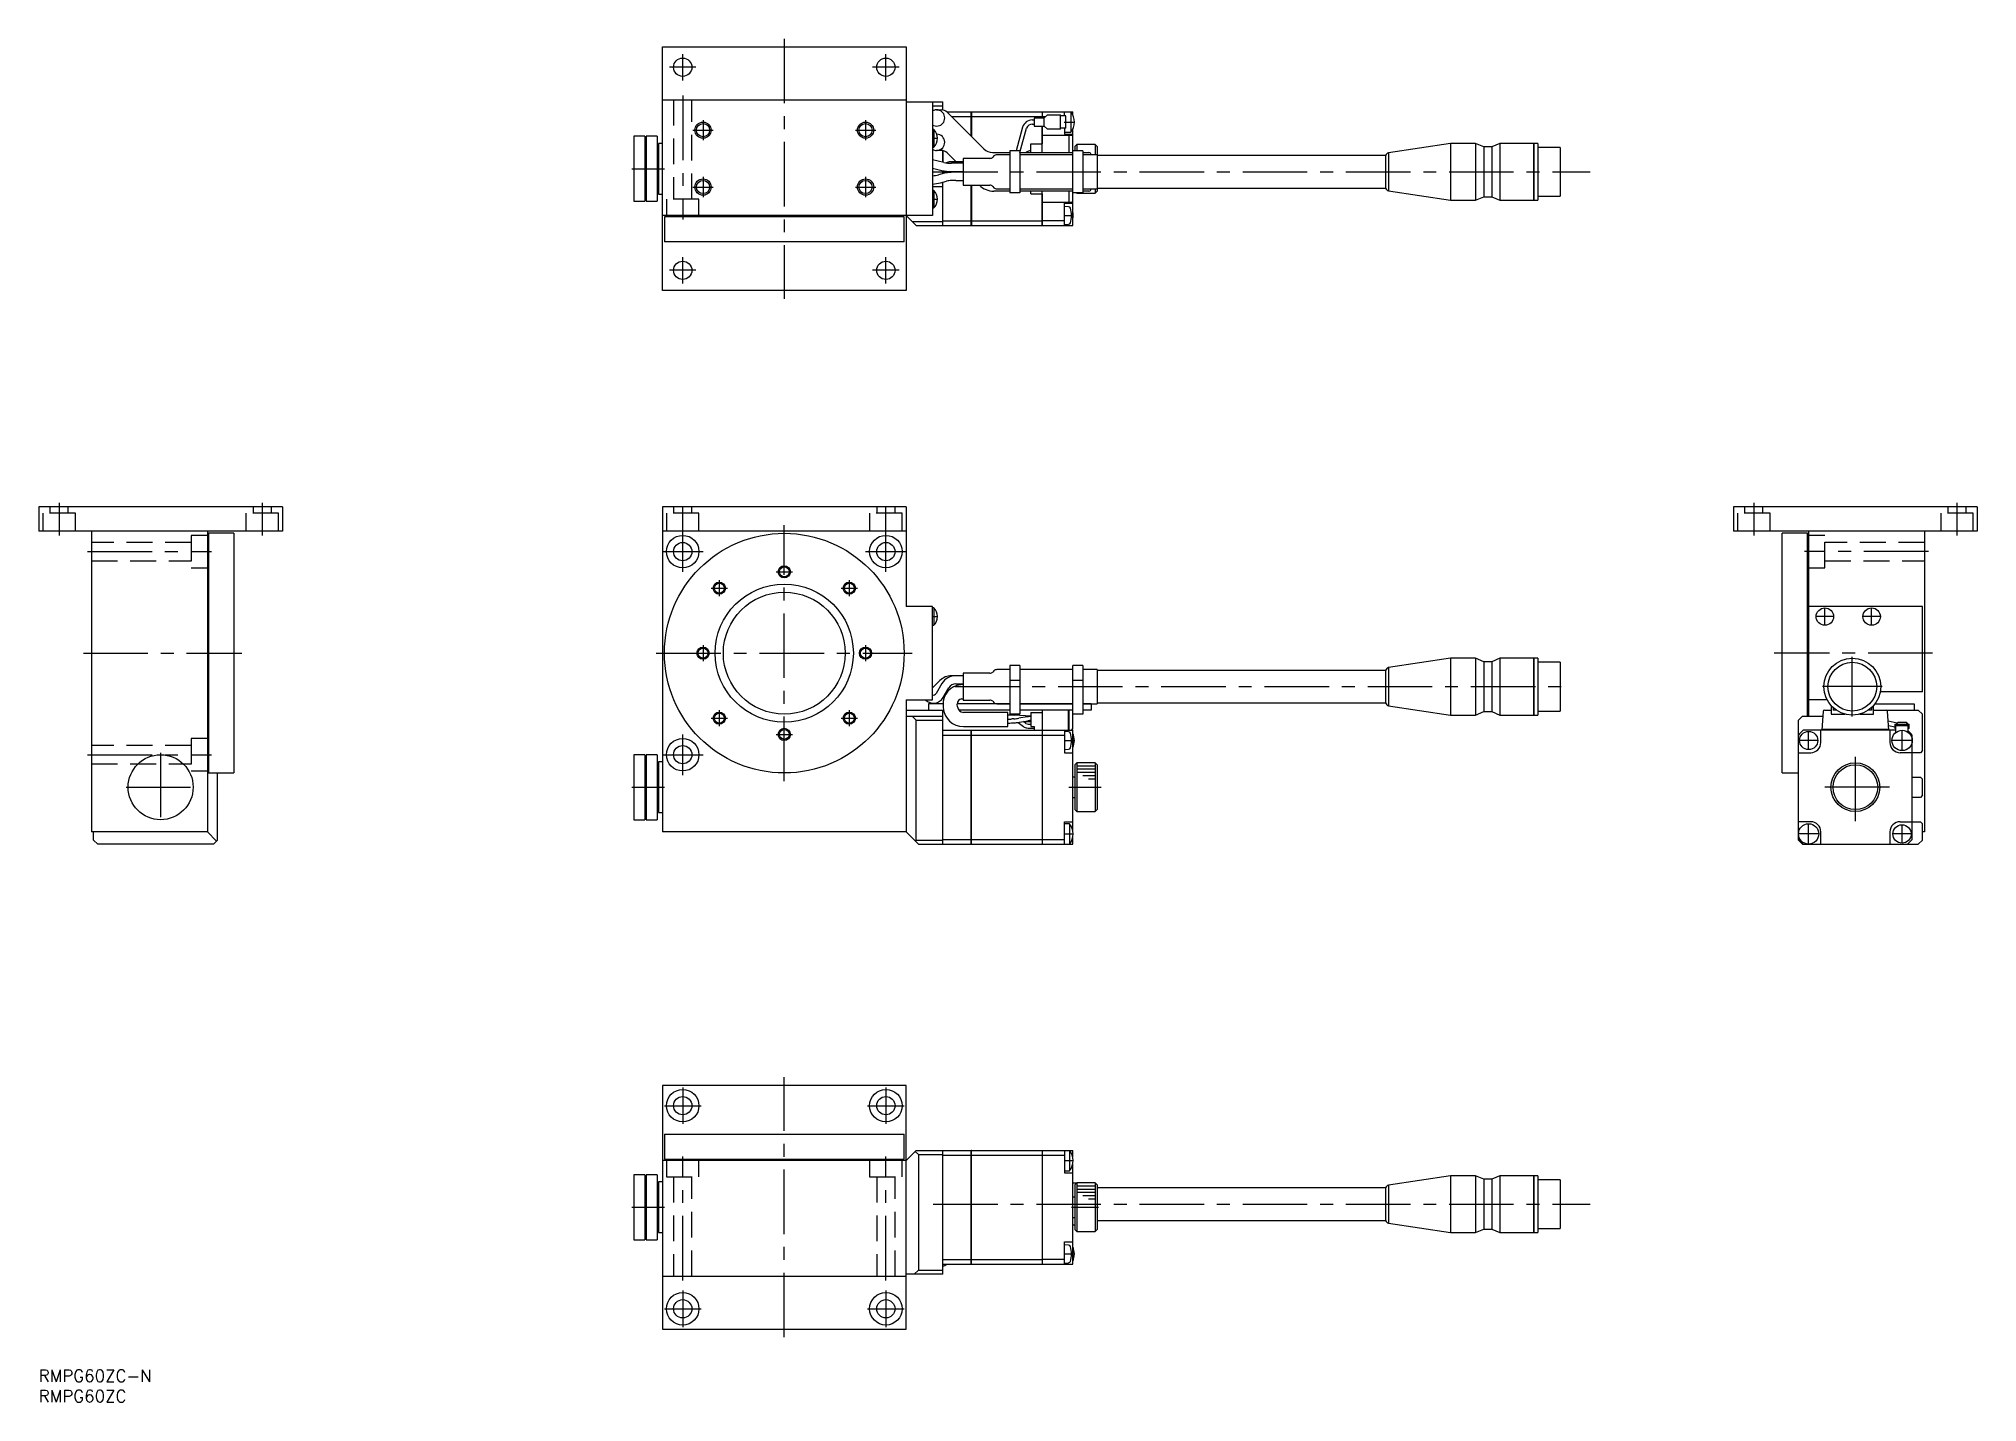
# Model space of a CAD drawing. Extents: x 0 to 477, y -8 to 328.
import ezdxf

# ---------------------------------------------------------------- set-up
doc = ezdxf.new("R2010")
doc.units = 0
doc.header["$LTSCALE"] = 0.5
doc.linetypes.add('CENTER', pattern=[50.8, 31.75, -6.35, 6.35, -6.35])
doc.linetypes.add('DASHED', pattern=[19.05, 12.7, -6.35])
for name, color, linetype in [('MSM_CENTER', 1, 'CENTER'), ('MSM_CONTINUOUS', 7, 'CONTINUOUS'), ('MSM_DASHED', 4, 'DASHED'), ('MSM_NARROW', 5, 'CONTINUOUS'), ('MSM_PART_NUMBER', 7, 'CONTINUOUS')]:
    doc.layers.add(name, color=color, linetype=linetype)
doc.styles.get("Standard").update_dxf_attribs({"font": 'txt.shx', "height": 3, "bigfont": 'bigfont.shx'})

# ---------------------------------------------------------------- blocks, each defined once
blk = doc.blocks.new('*U118')
at = {"layer": 'MSM_PART_NUMBER'}
blk.add_text('RMPG60ZC-N', height=3, dxfattribs=at).set_placement((0, -3))
blk = doc.blocks.new('*U119')
at = {"layer": 'MSM_PART_NUMBER'}
blk.add_text('RMPG60ZC', height=3, dxfattribs=at).set_placement((0, -8))

msp = doc.modelspace()

# ---------------------------------------------------------------- linework, layer by layer
at = {"layer": 'MSM_CENTER'}
for p, q in [((183.5, 327.64), (183.5, 263.64)), ((161.75, 320.64), (155.25, 320.64)), ((158.5, 317.39), (158.5, 323.89)), ((211.75, 320.64), (205.25, 320.64)), ((208.5, 317.39), (208.5, 323.89)), ((158.5, 313.64), (158.5, 283.14)), ((163.5, 307.64), (163.5, 302.64)), ((203.5, 307.64), (203.5, 302.64)), ((252.38, 307.14), (255.02, 307.14)), ((161, 305.14), (166, 305.14)), ((201, 305.14), (206, 305.14)), ((219.94, 303.14), (221.26, 303.14)), ((146, 295.64), (154, 295.64)), ((161, 291.14), (166, 291.14)), ((163.5, 293.64), (163.5, 288.64)), ((201, 291.14), (206, 291.14)), ((203.5, 293.64), (203.5, 288.64)), ((220.15, 294.89), (381.85, 294.89)), ((219.94, 288.14), (221.26, 288.14)), ((252.4, 284.14), (254.71, 284.14)), ((158.5, 267.39), (158.5, 273.89)), ((208.5, 267.39), (208.5, 273.89)), ((161.75, 270.64), (155.25, 270.64)), ((211.75, 270.64), (205.25, 270.64)), ((5, 213.4), (5, 205.4)), ((55, 213.4), (55, 205.4)), ((158.5, 196.4), (158.5, 213.4)), ((208.5, 196.4), (208.5, 213.4)), ((422.13, 213.4), (422.13, 205.4)), ((472.13, 213.4), (472.13, 205.4)), ((183.5, 144.9), (183.5, 207.9)), ((12, 201.4), (42.5, 201.4)), ((153.5, 201.4), (163.5, 201.4)), ((203.5, 201.4), (213.5, 201.4)), ((465.13, 201.4), (434.63, 201.4)), ((181.5, 196.4), (185.5, 196.4)), ((165.5, 192.4), (169.5, 192.4)), ((167.5, 194.4), (167.5, 190.4)), ((197.5, 192.4), (201.5, 192.4)), ((199.5, 194.4), (199.5, 190.4)), ((439.63, 183.25), (439.63, 187.55)), ((451.13, 183.25), (451.13, 187.55)), ((219.94, 185.4), (221.26, 185.4)), ((441.78, 185.4), (437.48, 185.4)), ((453.28, 185.4), (448.98, 185.4)), ((163.5, 178.4), (163.5, 174.4)), ((203.5, 178.4), (203.5, 174.4)), ((11, 176.4), (50, 176.4)), ((152, 176.4), (215, 176.4)), ((466.13, 176.4), (427.13, 176.4)), ((446.38, 160.8), (446.38, 175.5)), ((225.5, 168.15), (376.5, 168.15)), ((453.73, 168.15), (439.03, 168.15)), ((167.5, 162.4), (167.5, 158.4)), ((199.5, 162.4), (199.5, 158.4)), ((165.5, 160.4), (169.5, 160.4)), ((197.5, 160.4), (201.5, 160.4)), ((41.5, 157.26), (41.5, 152.54)), ((158.5, 146.4), (158.5, 156.4)), ((181.5, 156.4), (185.5, 156.4)), ((252.38, 154.9), (255.02, 154.9)), ((437.88, 154.9), (433.38, 154.9)), ((435.63, 152.65), (435.63, 157.15)), ((461.13, 154.9), (456.13, 154.9)), ((458.63, 152.4), (458.63, 157.4)), ((12, 151.4), (42.5, 151.4)), ((30, 151.9), (30, 134.9)), ((153.5, 151.4), (163.5, 151.4)), ((447.13, 135), (447.13, 151.8)), ((21.5, 143.4), (38.5, 143.4)), ((146, 143.4), (154, 143.4)), ((253.5, 143.4), (261.5, 143.4)), ((455.53, 143.4), (438.73, 143.4)), ((435.63, 129.4), (435.63, 134.4)), ((458.63, 129.65), (458.63, 134.15)), ((252.4, 131.9), (254.71, 131.9)), ((438.13, 131.9), (433.13, 131.9)), ((460.88, 131.9), (456.38, 131.9)), ((183.5, 8), (183.5, 72)), ((158.5, 69.5), (158.5, 60.5)), ((208.5, 69.5), (208.5, 60.5)), ((154, 65), (163, 65)), ((204, 65), (213, 65)), ((158.5, 22), (158.5, 52.5)), ((208.5, 22), (208.5, 52.5)), ((252.4, 51.5), (254.71, 51.5)), ((146, 40), (154, 40)), ((220.15, 40.75), (381.85, 40.75)), ((254.2, 40), (260.8, 40)), ((252.38, 28.5), (255.02, 28.5)), ((158.5, 19.5), (158.5, 10.5)), ((208.5, 19.5), (208.5, 10.5)), ((154, 15), (163, 15)), ((204, 15), (213, 15))]:
    msp.add_line(p, q, dxfattribs=at)
at = {"layer": 'MSM_CONTINUOUS'}
for p, q in [((153.5, 325.64), (213.5, 325.64)), ((153.5, 265.64), (153.5, 325.64)), ((213.5, 325.64), (213.5, 265.64)), ((153.5, 312.64), (213.5, 312.64)), ((213.5, 312.14), (222.5, 312.14)), ((220, 312.14), (220, 284.14)), ((220, 311.14), (222.5, 311.14)), ((221, 310.14), (222.17, 310.14)), ((222.5, 310.11), (222.5, 312.14)), ((223.5, 309.64), (229.5, 309.64)), ((223.59, 309.56), (232.62, 300.52)), ((224.66, 308.49), (229.5, 308.49)), ((229.5, 303.64), (229.5, 309.64)), ((229.55, 309.59), (229.5, 309.59)), ((229.55, 308.47), (229.5, 308.47)), ((229.55, 309.64), (229.55, 303.59)), ((229.55, 309.64), (246.95, 309.64)), ((229.55, 308.49), (246.95, 308.49)), ((242.17, 305.87), (240.58, 300.09)), ((241.5, 299.68), (243.14, 305.61)), ((245, 307.64), (244.53, 307.64)), ((244.53, 306.64), (245, 306.64)), ((245, 308.13), (245, 306.15)), ((247.5, 308.13), (245, 308.13)), ((245, 306.15), (247.5, 306.15)), ((246.95, 309.64), (246.95, 308.13)), ((246.95, 309.59), (247, 309.59)), ((246.95, 308.47), (247, 308.47)), ((246.95, 306.15), (246.95, 301.8)), ((247, 309.64), (247, 308.13)), ((247, 309.64), (254.5, 309.64)), ((247, 308.49), (247.85, 308.49)), ((247, 299.64), (247, 306.15)), ((248.25, 308.89), (247.5, 308.14)), ((247.5, 306.15), (247.5, 308.14)), ((247.5, 306.15), (248.25, 305.4)), ((248.25, 308.89), (251.5, 308.89)), ((251.5, 305.4), (248.25, 305.4)), ((251.5, 305.4), (251.5, 308.89)), ((252.8, 308.64), (251.5, 308.64)), ((252.8, 305.64), (251.5, 305.64)), ((252.5, 308.64), (252.5, 309.64)), ((252.5, 305.64), (252.5, 304.14)), ((252.8, 305.64), (252.8, 308.64)), ((254.02, 309.64), (254.02, 304.64)), ((254.5, 308.88), (254.5, 309.64)), ((254.5, 281.64), (254.5, 305.4)), ((146.5, 303.64), (146.5, 287.64)), ((149.2, 303.64), (146.5, 303.64)), ((149.2, 303.64), (149.2, 287.64)), ((149.5, 303.64), (149.5, 287.64)), ((152.2, 303.64), (149.5, 303.64)), ((152.2, 303.64), (152.2, 287.64)), ((152.5, 301.89), (152.5, 289.39)), ((153.5, 301.89), (152.5, 301.89)), ((220.29, 305.29), (220, 305.29)), ((220, 300.99), (220.29, 300.99)), ((220.29, 305.29), (220.29, 300.99)), ((244.2, 301.8), (247, 301.8)), ((244.2, 299.64), (244.2, 301.8)), ((247, 303.89), (253.5, 303.89)), ((252.5, 304.64), (254.02, 304.64)), ((252.5, 304.14), (254.5, 304.14)), ((253.5, 303.89), (253.5, 299.64)), ((253.55, 303.84), (253.5, 303.84)), ((253.55, 303.89), (253.55, 299.64)), ((253.55, 303.89), (254.3, 303.89)), ((254.3, 303.89), (254.3, 303.87)), ((254.3, 303.87), (254.5, 303.87)), ((255.5, 301.64), (255, 301.14)), ((255, 301.14), (255, 300.09)), ((260, 301.64), (255.5, 301.64)), ((255.5, 301.64), (255.5, 300.09)), ((260.5, 301.14), (260, 301.64)), ((260, 301.64), (260, 299.09)), ((260.5, 301.14), (260.5, 290.14)), ((347.45, 301.89), (332.22, 299.58)), ((353.65, 301.89), (347.45, 301.89)), ((347.45, 301.89), (347.45, 287.89)), ((355.65, 301.04), (353.65, 301.89)), ((353.65, 301.89), (353.65, 287.89)), ((357.65, 301.04), (355.65, 301.04)), ((355.65, 301.04), (355.65, 288.74)), ((359.65, 301.89), (357.65, 301.04)), ((357.65, 301.04), (357.65, 288.74)), ((367.91, 301.89), (359.65, 301.89)), ((359.65, 301.89), (359.65, 287.89)), ((367.96, 301.84), (367.91, 301.89)), ((367.91, 301.89), (367.91, 287.89)), ((368.96, 301.89), (367.96, 301.89)), ((367.96, 301.89), (367.96, 287.89)), ((368.96, 301.89), (368.96, 287.89)), ((374.5, 300.89), (368.96, 300.89)), ((374.5, 300.89), (374.5, 288.89)), ((149.5, 299.64), (149.2, 299.64)), ((152.5, 299.64), (152.2, 299.64)), ((222.75, 297.17), (220, 297.84)), ((222.17, 300.14), (221, 300.14)), ((222.5, 297.23), (222.5, 300.11)), ((222.55, 300.1), (222.55, 297.22)), ((225.77, 297.37), (223.59, 299.56)), ((227.5, 297.37), (224.34, 297.37)), ((227.5, 296.99), (224.64, 296.99)), ((234.09, 298.19), (227.5, 298.19)), ((227.5, 298.19), (227.5, 291.59)), ((234.74, 299.64), (239, 299.64)), ((235.11, 298.8), (234.79, 298.48)), ((239, 299.09), (235.82, 299.09)), ((239, 300.09), (239, 289.69)), ((241.5, 300.09), (239, 300.09)), ((241.5, 300.09), (241.5, 289.69)), ((241.5, 299.64), (254.5, 299.64)), ((254.5, 299.09), (241.5, 299.09)), ((257, 300.09), (254.5, 300.09)), ((257, 300.09), (257, 289.69)), ((257, 299.64), (258.5, 299.64)), ((260.5, 299.09), (257, 299.09)), ((259, 299.14), (259, 299.09)), ((331.5, 298.89), (260.5, 298.89)), ((331.5, 298.89), (331.5, 290.89)), ((332.22, 299.58), (332.22, 290.21)), ((149.2, 291.64), (149.5, 291.64)), ((152.2, 291.64), (152.5, 291.64)), ((220, 295.78), (222.28, 295.23)), ((220, 291.31), (222.5, 291.31)), ((222.91, 294.53), (221.47, 294.15)), ((221.99, 292.21), (223.43, 292.6)), ((222.5, 294.42), (222.5, 295.18)), ((222.5, 281.64), (222.5, 292.35)), ((222.55, 295.17), (222.55, 294.43)), ((222.55, 281.64), (222.55, 292.36)), ((224.64, 294.99), (227.5, 294.99)), ((227.5, 294.79), (225.73, 294.79)), ((225.73, 292.79), (227.5, 292.79)), ((227.5, 291.59), (234.09, 291.59)), ((229.5, 281.64), (229.5, 291.59)), ((229.55, 291.59), (229.55, 281.64)), ((234.79, 291.3), (235.11, 290.98)), ((146.5, 287.64), (149.2, 287.64)), ((149.5, 287.64), (152.2, 287.64)), ((152.5, 289.39), (153.5, 289.39)), ((220.29, 290.29), (220, 290.29)), ((220.29, 290.29), (220.29, 285.99)), ((239, 290.14), (235.07, 290.14)), ((235.82, 290.69), (239, 290.69)), ((241.5, 289.69), (239, 289.69)), ((241.5, 290.69), (254.5, 290.69)), ((254.5, 290.14), (241.5, 290.14)), ((244.2, 289.49), (244.2, 290.14)), ((244.2, 289.49), (247, 289.49)), ((246.95, 289.49), (246.95, 281.64)), ((247, 281.64), (247, 290.14)), ((247, 287.39), (253.5, 287.39)), ((252.5, 281.64), (252.5, 287.14)), ((252.5, 287.14), (254.5, 287.14)), ((253.49, 286.3), (252.5, 286.39)), ((253.5, 290.14), (253.5, 287.39)), ((253.55, 287.44), (253.5, 287.44)), ((253.55, 290.14), (253.55, 287.39)), ((253.55, 287.39), (254.3, 287.39)), ((254.3, 287.41), (254.3, 287.39)), ((254.5, 287.41), (254.3, 287.41)), ((257, 289.69), (254.5, 289.69)), ((255.45, 289.69), (255.5, 289.64)), ((255.5, 289.69), (255.5, 289.64)), ((255.5, 289.64), (260, 289.64)), ((257, 290.69), (260.5, 290.69)), ((258.5, 290.14), (257, 290.14)), ((259, 290.69), (259, 290.64)), ((260, 290.69), (260, 289.64)), ((260, 289.64), (260.5, 290.14)), ((260.5, 290.89), (331.5, 290.89)), ((332.22, 290.21), (347.45, 287.89)), ((347.45, 287.89), (353.65, 287.89)), ((353.65, 287.89), (355.65, 288.74)), ((355.65, 288.74), (357.65, 288.74)), ((357.65, 288.74), (359.65, 287.89)), ((359.65, 287.89), (367.91, 287.89)), ((367.91, 287.89), (367.96, 287.94)), ((367.96, 287.89), (368.96, 287.89)), ((368.96, 288.89), (374.5, 288.89)), ((220, 284.14), (153.5, 284.14)), ((213, 283.84), (154, 283.84)), ((154, 283.84), (154, 277.64)), ((156, 284.14), (156, 283.84)), ((211, 283.84), (211, 284.14)), ((213, 277.64), (213, 283.84)), ((213.5, 284.14), (216, 281.64)), ((215, 282.64), (222.5, 282.64)), ((216, 281.64), (222.5, 281.64)), ((220, 285.99), (220.29, 285.99)), ((222.55, 282.82), (222.5, 282.82)), ((222.55, 281.69), (222.5, 281.69)), ((222.55, 282.8), (229.5, 282.8)), ((222.55, 281.64), (229.5, 281.64)), ((229.55, 282.82), (229.5, 282.82)), ((229.55, 281.69), (229.5, 281.69)), ((229.55, 282.8), (246.95, 282.8)), ((229.55, 281.64), (246.95, 281.64)), ((246.95, 282.82), (247, 282.82)), ((246.95, 281.69), (247, 281.69)), ((252.5, 282.8), (247, 282.8)), ((247, 281.64), (254.5, 281.64)), ((252.5, 281.89), (253.49, 281.98)), ((213, 277.64), (154, 277.64)), ((213.5, 265.64), (153.5, 265.64)), ((60, 212.4), (0, 212.4)), ((0, 212.4), (0, 206.4)), ((60, 212.4), (60, 206.4)), ((153.5, 212.4), (153.5, 132.4)), ((213.5, 212.4), (153.5, 212.4)), ((213.5, 212.4), (213.5, 187.9)), ((477.13, 212.4), (417.13, 212.4)), ((417.13, 212.4), (417.13, 206.4)), ((477.13, 212.4), (477.13, 206.4)), ((60, 206.4), (0, 206.4)), ((13, 206.4), (13, 132.4)), ((41.5, 206.4), (41.5, 132.4)), ((48, 205.9), (41.8, 205.9)), ((41.8, 205.9), (41.8, 146.9)), ((48, 205.9), (48, 146.9)), ((213.5, 206.4), (153.5, 206.4)), ((477.13, 206.4), (417.13, 206.4)), ((429.13, 146.9), (429.13, 205.9)), ((435.33, 205.9), (429.13, 205.9)), ((435.33, 160.9), (435.33, 205.9)), ((435.63, 206.4), (435.63, 160.9)), ((464.13, 206.4), (464.13, 132.4)), ((41.8, 203.9), (41.5, 203.9)), ((435.63, 203.9), (435.33, 203.9)), ((220, 187.9), (213.5, 187.9)), ((220, 164.9), (220, 187.9)), ((220.29, 187.55), (220, 187.55)), ((220.29, 187.55), (220.29, 183.25)), ((463.63, 187.9), (435.63, 187.9)), ((463.63, 166.9), (463.63, 187.9)), ((220, 183.25), (220.29, 183.25)), ((235.11, 172.06), (234.79, 171.74)), ((239, 172.35), (235.82, 172.35)), ((241.5, 173.35), (239, 173.35)), ((239, 173.35), (239, 161.4)), ((241.5, 173.35), (241.5, 161.4)), ((254.5, 172.35), (241.5, 172.35)), ((257, 173.35), (254.5, 173.35)), ((254.5, 157.7), (254.5, 173.35)), ((257, 173.35), (257, 161.4)), ((260.5, 172.35), (257, 172.35)), ((260.5, 172.35), (260.5, 163.95)), ((331.5, 172.15), (260.5, 172.15)), ((331.5, 172.15), (331.5, 164.15)), ((347.45, 175.15), (332.22, 172.83)), ((332.22, 172.83), (332.22, 163.46)), ((353.65, 175.15), (347.45, 175.15)), ((347.45, 175.15), (347.45, 161.15)), ((355.65, 174.3), (353.65, 175.15)), ((353.65, 175.15), (353.65, 161.15)), ((357.65, 174.3), (355.65, 174.3)), ((355.65, 174.3), (355.65, 162)), ((359.65, 175.15), (357.65, 174.3)), ((357.65, 174.3), (357.65, 162)), ((359.65, 175.15), (359.65, 161.15)), ((367.91, 175.15), (359.65, 175.15)), ((367.96, 175.1), (367.91, 175.15)), ((367.91, 175.15), (367.91, 161.15)), ((367.96, 175.15), (367.96, 161.15)), ((368.96, 175.15), (367.96, 175.15)), ((368.96, 175.15), (368.96, 161.15)), ((374.5, 174.15), (368.96, 174.15)), ((374.5, 174.15), (374.5, 162.15)), ((221.81, 169.68), (220, 167.85)), ((222.31, 168.9), (220.87, 166.46)), ((222.59, 165.45), (224.03, 167.89)), ((227.5, 170.85), (224.64, 170.85)), ((225.73, 168.85), (227.5, 168.85)), ((227.5, 168.65), (226.93, 168.61)), ((227.5, 171.45), (227.5, 164.85)), ((234.09, 171.45), (227.5, 171.45)), ((241.5, 169.64), (239, 169.64)), ((257, 169.64), (254.5, 169.64)), ((213.5, 164.9), (213.5, 132.4)), ((213.5, 164.9), (220, 164.9)), ((213.5, 162.4), (222.71, 162.4)), ((222.59, 163.9), (219, 163.9)), ((219, 163.9), (219, 162.4)), ((222.5, 129.4), (222.5, 162.4)), ((222.6, 163.63), (222.64, 162.99)), ((239, 163.9), (226.09, 163.9)), ((226.13, 163.21), (226.09, 163.85)), ((239, 162.4), (226.44, 162.4)), ((227.2, 165.12), (227.5, 165.14)), ((227.5, 164.85), (234.09, 164.85)), ((234.79, 164.56), (235.11, 164.24)), ((235.82, 163.95), (239, 163.95)), ((241.5, 163.95), (254.5, 163.95)), ((254.5, 163.9), (241.5, 163.9)), ((253.49, 162.4), (241.5, 162.4)), ((247, 162.4), (247, 129.4)), ((253.49, 157.4), (253.49, 162.4)), ((253.5, 162.39), (253.49, 162.39)), ((254.5, 162.4), (253.5, 162.4)), ((253.5, 162.4), (253.5, 157.4)), ((257, 163.95), (260.5, 163.95)), ((259, 163.9), (257, 163.9)), ((259, 162.4), (257, 162.4)), ((259, 163.9), (259, 162.4)), ((260.5, 164.15), (331.5, 164.15)), ((332.22, 163.46), (347.45, 161.15)), ((440.18, 164.9), (435.63, 164.9)), ((439.51, 162.4), (441.18, 162.4)), ((441.18, 163.46), (441.18, 161.4)), ((441.63, 163.01), (441.63, 162.4)), ((442.38, 162.4), (441.63, 162.4)), ((451.13, 162.4), (450.37, 162.4)), ((451.13, 163.01), (451.13, 162.4)), ((451.58, 161.4), (451.58, 163.46)), ((451.58, 162.4), (462.63, 162.4)), ((451.94, 163.9), (461.63, 163.9)), ((463.63, 166.9), (453.26, 166.9)), ((461.63, 163.9), (461.63, 162.4)), ((462.63, 162.4), (463.63, 161.4)), ((213.5, 160.9), (222.5, 160.9)), ((215, 160.9), (216, 159.9)), ((216, 159.9), (222.5, 159.9)), ((216, 130.4), (216, 159.9)), ((238.5, 161.83), (227.6, 161.83)), ((227.6, 158.33), (238.5, 158.33)), ((238.5, 158.33), (238.5, 161.83)), ((239.51, 161.14), (238.5, 161.14)), ((239.52, 161.12), (238.5, 161.12)), ((238.5, 160.15), (238.55, 160.15)), ((238.5, 159.19), (238.55, 159.19)), ((241.5, 161.4), (239, 161.4)), ((240.01, 160.23), (239.52, 160.19)), ((244.2, 160.87), (240.14, 161.1)), ((241.07, 159.34), (242.34, 158.32)), ((243.27, 160.71), (241.21, 160.37)), ((241.37, 159.39), (243.43, 159.72)), ((242.97, 159.1), (242.4, 159.55)), ((242.57, 159.58), (244.2, 159.58)), ((244.2, 161.8), (247, 161.8)), ((244.2, 161.8), (244.2, 158.35)), ((244.2, 158.35), (245, 158.35)), ((244.53, 157.9), (245, 157.9)), ((245, 158.35), (245, 157.4)), ((254.3, 157.7), (254.3, 157.4)), ((254.5, 157.7), (254.3, 157.7)), ((257, 161.4), (254.5, 161.4)), ((347.45, 161.15), (353.65, 161.15)), ((353.65, 161.15), (355.65, 162)), ((355.65, 162), (357.65, 162)), ((357.65, 162), (359.65, 161.15)), ((359.65, 161.15), (367.91, 161.15)), ((367.91, 161.15), (367.96, 161.2)), ((367.96, 161.15), (368.96, 161.15)), ((368.96, 162.15), (374.5, 162.15)), ((433.13, 159.9), (434.13, 160.9)), ((433.13, 130.4), (433.13, 159.9)), ((434.13, 160.9), (439.12, 160.9)), ((439.21, 162.12), (438.88, 157.4)), ((438.9, 157.7), (455.36, 157.7)), ((441.18, 161.4), (444.52, 161.4)), ((448.23, 161.4), (451.58, 161.4)), ((455.38, 157.4), (455.05, 162.12)), ((457.46, 159.17), (455.22, 159.67)), ((455.29, 158.63), (456.88, 158.27)), ((456.88, 158.9), (456.88, 157.9)), ((456.88, 158.9), (460.37, 158.9)), ((456.88, 157.9), (457.13, 157.9)), ((457.13, 156.9), (457.13, 158.6)), ((457.13, 158.6), (460.13, 158.6)), ((457.63, 159.4), (459.62, 159.4)), ((460.13, 156.9), (460.13, 158.6)), ((460.13, 157.9), (460.37, 157.9)), ((460.37, 157.9), (460.37, 158.9)), ((463.63, 152.4), (463.63, 161.4)), ((222.55, 157.35), (222.5, 157.35)), ((222.55, 156.22), (222.5, 156.22)), ((222.55, 129.4), (222.55, 157.4)), ((222.55, 157.4), (229.5, 157.4)), ((222.55, 156.24), (229.5, 156.24)), ((229.5, 129.4), (229.5, 157.4)), ((229.55, 157.35), (229.5, 157.35)), ((229.55, 156.22), (229.5, 156.22)), ((229.55, 157.4), (254.5, 157.4)), ((229.55, 129.4), (229.55, 157.4)), ((229.55, 156.24), (246.95, 156.24)), ((246.95, 157.4), (246.95, 129.4)), ((246.95, 157.35), (247, 157.35)), ((246.95, 156.22), (247, 156.22)), ((247, 156.24), (252.5, 156.24)), ((252.5, 157.4), (252.5, 151.9)), ((253.49, 157.06), (252.5, 157.15)), ((252.5, 152.65), (253.49, 152.73)), ((254.5, 132.79), (254.5, 157.4)), ((457.13, 157.4), (434.28, 157.4)), ((438.63, 154.4), (438.63, 157.4)), ((455.63, 157.4), (455.63, 154.4)), ((461.13, 130.55), (461.13, 156.24)), ((41.5, 148.9), (41.8, 148.9)), ((146.5, 151.4), (146.5, 135.4)), ((149.2, 151.4), (146.5, 151.4)), ((149.2, 151.4), (149.2, 135.4)), ((149.5, 151.4), (149.5, 135.4)), ((152.2, 151.4), (149.5, 151.4)), ((152.2, 151.4), (152.2, 135.4)), ((152.5, 149.65), (152.5, 137.15)), ((153.5, 149.65), (152.5, 149.65)), ((252.5, 151.9), (254.5, 151.9)), ((255.5, 149.4), (255, 148.9)), ((255, 148.9), (255, 137.9)), ((255.5, 149.4), (255.5, 137.4)), ((260, 149.4), (255.5, 149.4)), ((260.5, 148.9), (260, 149.4)), ((260, 149.4), (260, 137.4)), ((260.5, 148.9), (260.5, 137.9)), ((433.13, 151.9), (436.13, 151.9)), ((463.13, 151.9), (458.13, 151.9)), ((463.63, 152.4), (463.13, 151.9)), ((41.8, 146.9), (48, 146.9)), ((44, 130.4), (44, 146.9)), ((149.5, 147.4), (149.2, 147.4)), ((152.5, 147.4), (152.2, 147.4)), ((255, 145.9), (254.5, 145.9)), ((429.13, 146.9), (433.13, 146.9)), ((461.13, 145.9), (463.13, 145.9)), ((463.13, 145.9), (463.63, 145.4)), ((463.63, 141.4), (463.63, 145.4)), ((149.2, 139.4), (149.5, 139.4)), ((152.2, 139.4), (152.5, 139.4)), ((254.5, 140.9), (255, 140.9)), ((463.13, 140.9), (461.13, 140.9)), ((463.63, 141.4), (463.13, 140.9)), ((146.5, 135.4), (149.2, 135.4)), ((149.5, 135.4), (152.2, 135.4)), ((152.5, 137.15), (153.5, 137.15)), ((252.5, 134.9), (254.5, 134.9)), ((252.5, 129.4), (252.5, 134.9)), ((253.72, 134.4), (252.5, 134.4)), ((253.72, 134.4), (253.72, 129.4)), ((255, 137.9), (255.5, 137.4)), ((255.5, 137.4), (260, 137.4)), ((260, 137.4), (260.5, 137.9)), ((436.13, 134.9), (433.13, 134.9)), ((458.13, 134.9), (463.13, 134.9)), ((463.13, 134.9), (463.63, 134.4)), ((463.63, 130.4), (463.63, 134.4)), ((41.5, 132.4), (13, 132.4)), ((13.5, 130.4), (13.5, 132.4)), ((13.5, 130.4), (14.5, 129.4)), ((43, 129.4), (14.5, 129.4)), ((41.5, 132.4), (43.75, 130.15)), ((43, 129.4), (44, 130.4)), ((213.5, 132.4), (153.5, 132.4)), ((213.5, 132.4), (216.5, 129.4)), ((216, 130.4), (215.75, 130.15)), ((216, 130.4), (222.5, 130.4)), ((216.5, 129.4), (222.5, 129.4)), ((222.55, 130.57), (222.5, 130.57)), ((222.55, 129.45), (222.5, 129.45)), ((222.55, 130.55), (229.5, 130.55)), ((222.55, 129.4), (229.5, 129.4)), ((229.55, 130.57), (229.5, 130.57)), ((229.55, 129.45), (229.5, 129.45)), ((229.55, 130.55), (246.95, 130.55)), ((229.55, 129.4), (246.95, 129.4)), ((246.95, 130.57), (247, 130.57)), ((246.95, 129.45), (247, 129.45)), ((247, 130.55), (252.5, 130.55)), ((247, 129.4), (254.5, 129.4)), ((254.5, 129.4), (254.5, 131.01)), ((434.13, 129.4), (433.13, 130.4)), ((434.13, 129.4), (462.63, 129.4)), ((438.63, 129.4), (438.63, 132.4)), ((455.63, 132.4), (455.63, 129.4)), ((463.63, 130.4), (462.63, 129.4)), ((464.13, 132.4), (463.63, 132.4)), ((213.5, 70), (153.5, 70)), ((153.5, 70), (153.5, 10)), ((213.5, 10), (213.5, 70)), ((154, 58), (154, 51.8)), ((154, 58), (213, 58)), ((213, 51.8), (213, 58)), ((216, 54), (213.5, 51.5)), ((216.5, 53), (215.75, 53.75)), ((216, 54), (222.5, 54)), ((216.5, 53), (222.5, 53)), ((216.5, 53), (216.5, 24.5)), ((222.5, 23.5), (222.5, 54)), ((222.55, 53.95), (222.5, 53.95)), ((222.55, 52.83), (222.5, 52.83)), ((222.55, 26), (222.55, 54)), ((222.55, 54), (229.5, 54)), ((222.55, 52.85), (229.5, 52.85)), ((229.5, 26), (229.5, 54)), ((229.55, 53.95), (229.5, 53.95)), ((229.55, 52.83), (229.5, 52.83)), ((229.55, 26), (229.55, 54)), ((229.55, 54), (246.95, 54)), ((229.55, 52.85), (246.95, 52.85)), ((246.95, 54), (246.95, 26)), ((246.95, 53.95), (247, 53.95)), ((246.95, 52.83), (247, 52.83)), ((247, 54), (254.5, 54)), ((247, 54), (247, 26)), ((247, 52.85), (252.5, 52.85)), ((252.5, 54), (252.5, 48.5)), ((253.72, 54), (253.72, 49)), ((254.5, 52.39), (254.5, 54)), ((149.2, 48), (146.5, 48)), ((146.5, 48), (146.5, 32)), ((149.2, 48), (149.2, 32)), ((152.2, 48), (149.5, 48)), ((149.5, 48), (149.5, 32)), ((152.2, 48), (152.2, 32)), ((213.5, 51.5), (153.5, 51.5)), ((154, 51.8), (213, 51.8)), ((156, 51.8), (156, 51.5)), ((211, 51.5), (211, 51.8)), ((252.5, 49), (253.72, 49)), ((252.5, 48.5), (254.5, 48.5)), ((254.5, 26), (254.5, 50.61)), ((347.45, 47.75), (332.22, 45.44)), ((353.65, 47.75), (347.45, 47.75)), ((347.45, 47.75), (347.45, 33.75)), ((355.65, 46.9), (353.65, 47.75)), ((353.65, 47.75), (353.65, 33.75)), ((359.65, 47.75), (357.65, 46.9)), ((359.65, 47.75), (359.65, 33.75)), ((367.91, 47.75), (359.65, 47.75)), ((367.96, 47.7), (367.91, 47.75)), ((367.91, 47.75), (367.91, 33.75)), ((367.96, 47.75), (367.96, 33.75)), ((368.96, 47.75), (367.96, 47.75)), ((368.96, 47.75), (368.96, 33.75)), ((149.5, 44), (149.2, 44)), ((152.5, 44), (152.2, 44)), ((153.5, 46.25), (152.5, 46.25)), ((152.5, 46.25), (152.5, 33.75)), ((255.45, 45.95), (254.5, 45.95)), ((255.5, 46), (255, 45.5)), ((255, 45.5), (255, 34.5)), ((260, 46), (255.5, 46)), ((255.5, 46), (255.5, 34)), ((260.5, 45.5), (260, 46)), ((260, 46), (260, 34)), ((260.5, 45.5), (260.5, 34.5)), ((331.5, 44.75), (260.5, 44.75)), ((331.5, 44.75), (331.5, 36.75)), ((332.22, 45.44), (332.22, 36.07)), ((357.65, 46.9), (355.65, 46.9)), ((355.65, 46.9), (355.65, 34.6)), ((357.65, 46.9), (357.65, 34.6)), ((374.5, 46.75), (368.96, 46.75)), ((374.5, 46.75), (374.5, 34.75)), ((255, 42.5), (254.5, 42.5)), ((149.2, 36), (149.5, 36)), ((152.2, 36), (152.5, 36)), ((152.5, 33.75), (153.5, 33.75)), ((254.5, 37.5), (255, 37.5)), ((255, 35.55), (254.5, 35.55)), ((255, 34.5), (255.5, 34)), ((255.5, 34), (260, 34)), ((260, 34), (260.5, 34.5)), ((260.5, 36.75), (331.5, 36.75)), ((332.22, 36.07), (347.45, 33.75)), ((347.45, 33.75), (353.65, 33.75)), ((353.65, 33.75), (355.65, 34.6)), ((355.65, 34.6), (357.65, 34.6)), ((357.65, 34.6), (359.65, 33.75)), ((359.65, 33.75), (367.91, 33.75)), ((367.91, 33.75), (367.96, 33.8)), ((367.96, 33.75), (368.96, 33.75)), ((368.96, 34.75), (374.5, 34.75)), ((146.5, 32), (149.2, 32)), ((149.5, 32), (152.2, 32)), ((252.5, 26), (252.5, 31.5)), ((252.5, 31.5), (254.5, 31.5)), ((253.49, 30.66), (252.5, 30.75)), ((215.5, 23.5), (216.5, 24.5)), ((216.5, 24.5), (222.5, 24.5)), ((222.55, 27.17), (222.5, 27.17)), ((222.55, 26.05), (222.5, 26.05)), ((222.55, 27.15), (229.5, 27.15)), ((222.55, 26), (229.5, 26)), ((229.55, 27.17), (229.5, 27.17)), ((229.55, 26.05), (229.5, 26.05)), ((229.55, 27.15), (246.95, 27.15)), ((229.55, 26), (246.95, 26)), ((246.95, 27.17), (247, 27.17)), ((246.95, 26.05), (247, 26.05)), ((252.5, 27.15), (247, 27.15)), ((247, 26), (254.5, 26)), ((252.5, 26.25), (253.49, 26.34)), ((153.5, 23), (213.5, 23)), ((222.5, 23.5), (213.5, 23.5)), ((153.5, 10), (213.5, 10))]:
    msp.add_line(p, q, dxfattribs=at)
for centre, radius in [((158.5, 320.64), 2.25), ((208.5, 320.64), 2.25), ((163.5, 305.14), 1.62), ((203.5, 305.14), 1.62), ((163.5, 291.14), 1.62), ((203.5, 291.14), 1.62), ((158.5, 270.64), 2.25), ((208.5, 270.64), 2.25), ((183.5, 176.4), 29.5), ((158.5, 201.4), 4), ((208.5, 201.4), 4), ((158.5, 201.4), 2.25), ((208.5, 201.4), 2.25), ((183.5, 196.4), 1.23), ((167.5, 192.4), 1.23), ((183.5, 176.4), 17), ((183.5, 176.4), 15), ((199.5, 192.4), 1.23), ((439.63, 185.4), 2.15), ((451.13, 185.4), 2.15), ((163.5, 176.4), 1.23), ((203.5, 176.4), 1.23), ((446.38, 168.15), 7), ((446.38, 168.15), 6), ((167.5, 160.4), 1.23), ((183.5, 156.4), 1.23), ((199.5, 160.4), 1.23), ((158.5, 151.4), 4), ((158.5, 151.4), 2.25), ((435.63, 154.9), 2.25), ((458.63, 154.9), 2.5), ((30, 143.4), 8), ((447.13, 143.4), 6), ((447.13, 143.4), 5.5), ((435.63, 131.9), 2.5), ((458.63, 131.9), 2.25), ((158.5, 65), 4), ((158.5, 65), 2.25), ((208.5, 65), 4), ((208.5, 65), 2.25), ((158.5, 15), 4), ((158.5, 15), 2.25), ((208.5, 15), 4), ((208.5, 15), 2.25)]:
    msp.add_circle(centre, radius, dxfattribs=at)
for centre, radius, start, end in [((221, 308.14), 2, 90, 120), ((221, 308.14), 2, 240, 120), ((222.17, 308.14), 2, 45, 90), ((244.52, 305.21), 2.44, 89.6393, 164.1379), ((244.51, 305.21), 1.43, 89.3501, 163.8876), ((250.9, 307.14), 4, 321.3178, 38.6822), ((218.2, 303.14), 3, 314.22, 45.78), ((221, 302.14), 2, 274.5021, 89.1835), ((221, 302.14), 2, 240, 270), ((222.17, 298.14), 2, 45, 90), ((224.53, 305.66), 8.67, 258.1902, 270.7376), ((224.34, 295.62), 1.75, 90, 123.8093), ((234.74, 302.64), 3, 225, 270), ((234.09, 299.19), 1, 270, 315), ((235.82, 298.09), 1, 90, 135), ((244.33, 298.12), 1.99, 93.6707, 130.082), ((258.5, 299.14), 0.5, 360, 90), ((332.46, 298.6), 1, 103.7781, 163.3679), ((218.21, 308.41), 14.63, 277.028, 282.885), ((218.03, 309.27), 17.51, 276.4591, 283.0577), ((224.53, 305.64), 10.65, 257.8179, 270.5937), ((224.34, 295.62), 1.75, 195.761, 218.177), ((224.94, 285.82), 8.94, 93.0934, 103.1064), ((224.93, 285.93), 6.83, 92.407, 102.6686), ((225.71, 276.18), 18.61, 89.9311, 93.8516), ((225.74, 275.18), 17.61, 90.026, 93.582), ((235.07, 295.14), 5, 225.2349, 270), ((234.09, 290.59), 1, 45, 90), ((218.2, 288.14), 3, 314.22, 45.78), ((235.82, 291.69), 1, 225, 270), ((253.44, 285.81), 0.5, 17.6292, 85), ((258.5, 290.64), 0.5, 270, 0), ((332.46, 291.18), 1, 196.6321, 256.2219), ((253.44, 282.48), 0.5, 275, 342.3708), ((248.2, 284.14), 6, 342.3708, 17.6292), ((250.6, 284.14), 4, 347.1614, 12.8386), ((218.2, 185.4), 3, 314.22, 45.78), ((235.82, 171.35), 1, 90, 135), ((332.46, 171.86), 1, 103.7781, 163.3679), ((224.67, 166.77), 4.07, 90.4095, 134.587), ((225.72, 166.88), 3.97, 89.9008, 149.3123), ((227.29, 163.92), 4.7, 94.42, 183.59), ((225.74, 166.84), 2.01, 90.3985, 148.5891), ((234.09, 172.45), 1, 270, 315), ((220.21, 166.86), 2.77, 225.1244, 329.3075), ((220.21, 166.85), 0.762, 253.9868, 329.477), ((227.6, 163.3), 4.97, 183.59, 270), ((227.29, 163.92), 1.2, 94.42, 183.59), ((227.6, 163.3), 1.47, 183.59, 270), ((234.09, 163.85), 1, 45, 90), ((235.82, 164.95), 1, 225, 270), ((332.46, 164.43), 1, 196.6321, 256.2219), ((439.51, 162.1), 0.3, 90, 176), ((454.75, 162.1), 0.3, 4, 90), ((238.57, 172.14), 11.98, 269.8954, 274.5379), ((238.54, 181.77), 22.58, 270.0363, 274.3142), ((239.52, 156.79), 4.35, 82.3225, 90.0965), ((239.4, 146.09), 15.02, 87.1813, 89.556), ((238.4, 178.67), 18.51, 275.0157, 278.7513), ((238.68, 177.94), 18.75, 274.7505, 277.3136), ((236.01, 194.92), 35.94, 278.0927, 278.5817), ((243.51, 160.17), 2.18, 237.7358, 262.8803), ((244.17, 162.71), 3.8, 251.5876, 270.4674), ((244.46, 165.37), 7.47, 260.5807, 270.538), ((247.6, 133.31), 27.73, 97.0317, 98.9681), ((247.48, 134.14), 25.9, 97.2653, 98.9819), ((456.81, 159.82), 0.92, 274.3637, 333.0376), ((456.79, 156.88), 1.02, 70.776, 84.8376), ((460.45, 159.82), 0.926, 207.1717, 265.427), ((460.46, 156.89), 1.01, 95.0641, 109.3222), ((253.44, 156.56), 0.5, 17.6292, 85), ((253.44, 153.23), 0.5, 275, 342.3708), ((248.2, 154.9), 6, 342.3708, 17.6292), ((250.9, 154.9), 4, 334.1581, 25.8419), ((447.13, 143.4), 19, 132.5369, 137.4631), ((436.13, 154.4), 2.5, 270, 0), ((458.13, 154.4), 2.5, 180, 270), ((447.13, 143.4), 19, 42.5369, 46.8264), ((250.6, 131.9), 4, 321.3178, 38.6822), ((436.13, 132.4), 2.5, 0, 90), ((458.13, 132.4), 2.5, 90, 180), ((447.13, 143.4), 19, 222.5369, 227.4631), ((447.13, 143.4), 19, 312.5369, 317.4631), ((250.6, 51.5), 4, 321.3178, 38.6822), ((332.46, 44.46), 1, 103.7781, 163.3679), ((332.46, 37.04), 1, 196.6321, 256.2219), ((253.44, 30.17), 0.5, 17.6291, 85), ((248.2, 28.5), 6, 342.3708, 17.6292), ((250.9, 28.5), 4, 334.1581, 25.8419), ((222.17, 27.5), 2, 279.4516, 311.4096), ((253.44, 26.83), 0.5, 275, 342.3709)]:
    msp.add_arc(centre, radius, start, end, dxfattribs=at)
at = {"layer": 'MSM_DASHED'}
for p, q in [((156.25, 312.64), (156.25, 288.14)), ((160.75, 288.14), (160.75, 312.64)), ((162.5, 288.14), (154.5, 288.14)), ((154.5, 288.14), (154.5, 284.14)), ((162.5, 284.14), (162.5, 288.14)), ((9, 210.9), (1, 210.9)), ((1, 210.9), (1, 206.4)), ((2.75, 212.4), (2.75, 210.9)), ((7.25, 210.9), (7.25, 212.4)), ((9, 206.4), (9, 210.9)), ((59, 210.9), (51, 210.9)), ((51, 210.9), (51, 206.4)), ((52.75, 212.4), (52.75, 210.9)), ((57.25, 210.9), (57.25, 212.4)), ((59, 206.4), (59, 210.9)), ((162.5, 210.9), (154.5, 210.9)), ((154.5, 210.9), (154.5, 206.4)), ((156.25, 212.4), (156.25, 210.9)), ((160.75, 210.9), (160.75, 212.4)), ((162.5, 206.4), (162.5, 210.9)), ((212.5, 210.9), (204.5, 210.9)), ((204.5, 210.9), (204.5, 206.4)), ((206.25, 212.4), (206.25, 210.9)), ((210.75, 210.9), (210.75, 212.4)), ((212.5, 206.4), (212.5, 210.9)), ((418.13, 210.9), (418.13, 206.4)), ((426.13, 210.9), (418.13, 210.9)), ((419.88, 212.4), (419.88, 210.9)), ((424.38, 210.9), (424.38, 212.4)), ((426.13, 206.4), (426.13, 210.9)), ((468.13, 210.9), (468.13, 206.4)), ((476.13, 210.9), (468.13, 210.9)), ((469.88, 212.4), (469.88, 210.9)), ((474.38, 210.9), (474.38, 212.4)), ((476.13, 206.4), (476.13, 210.9)), ((41.5, 205.4), (37.5, 205.4)), ((37.5, 205.4), (37.5, 197.4)), ((439.63, 205.4), (435.63, 205.4)), ((439.63, 197.4), (439.63, 205.4)), ((37.5, 203.65), (13, 203.65)), ((464.13, 203.65), (439.63, 203.65)), ((13, 199.15), (37.5, 199.15)), ((37.5, 197.4), (41.5, 197.4)), ((435.63, 197.4), (439.63, 197.4)), ((439.63, 199.15), (464.13, 199.15)), ((37.5, 153.65), (13, 153.65)), ((41.5, 155.4), (37.5, 155.4)), ((37.5, 155.4), (37.5, 147.4)), ((13, 149.15), (37.5, 149.15)), ((37.5, 147.4), (41.5, 147.4)), ((154.5, 51.5), (154.5, 47.5)), ((162.5, 47.5), (162.5, 51.5)), ((204.5, 51.5), (204.5, 47.5)), ((212.5, 47.5), (212.5, 51.5)), ((154.5, 47.5), (162.5, 47.5)), ((156.25, 47.5), (156.25, 23)), ((160.75, 23), (160.75, 47.5)), ((204.5, 47.5), (212.5, 47.5)), ((206.25, 47.5), (206.25, 23)), ((210.75, 23), (210.75, 47.5))]:
    msp.add_line(p, q, dxfattribs=at)
at = {"layer": 'MSM_NARROW'}
for p, q in [((260, 148.6), (255.5, 148.6)), ((260, 147.8), (255.5, 147.8)), ((260, 147), (255.5, 147)), ((260, 146.2), (257.01, 146.2)), ((260, 145.4), (258.41, 145.4)), ((260, 45.2), (255.5, 45.2)), ((260, 44.4), (255.5, 44.4)), ((260, 43.6), (255.5, 43.6)), ((260, 42.8), (257.01, 42.8)), ((260, 42), (258.41, 42))]:
    msp.add_line(p, q, dxfattribs=at)
for centre, radius in [((163.5, 305.14), 2), ((203.5, 305.14), 2), ((163.5, 291.14), 2), ((203.5, 291.14), 2), ((183.5, 196.4), 1.5), ((167.5, 192.4), 1.5), ((199.5, 192.4), 1.5), ((163.5, 176.4), 1.5), ((203.5, 176.4), 1.5), ((167.5, 160.4), 1.5), ((183.5, 156.4), 1.5), ((199.5, 160.4), 1.5)]:
    msp.add_circle(centre, radius, dxfattribs=at)

# ---------------------------------------------------------------- block references
at = {"layer": 'MSM_CONTINUOUS'}
for name in ['*U118', '*U119']:
    msp.add_blockref(name, (0, 0), dxfattribs=at)

doc.saveas('drawing.dxf')
